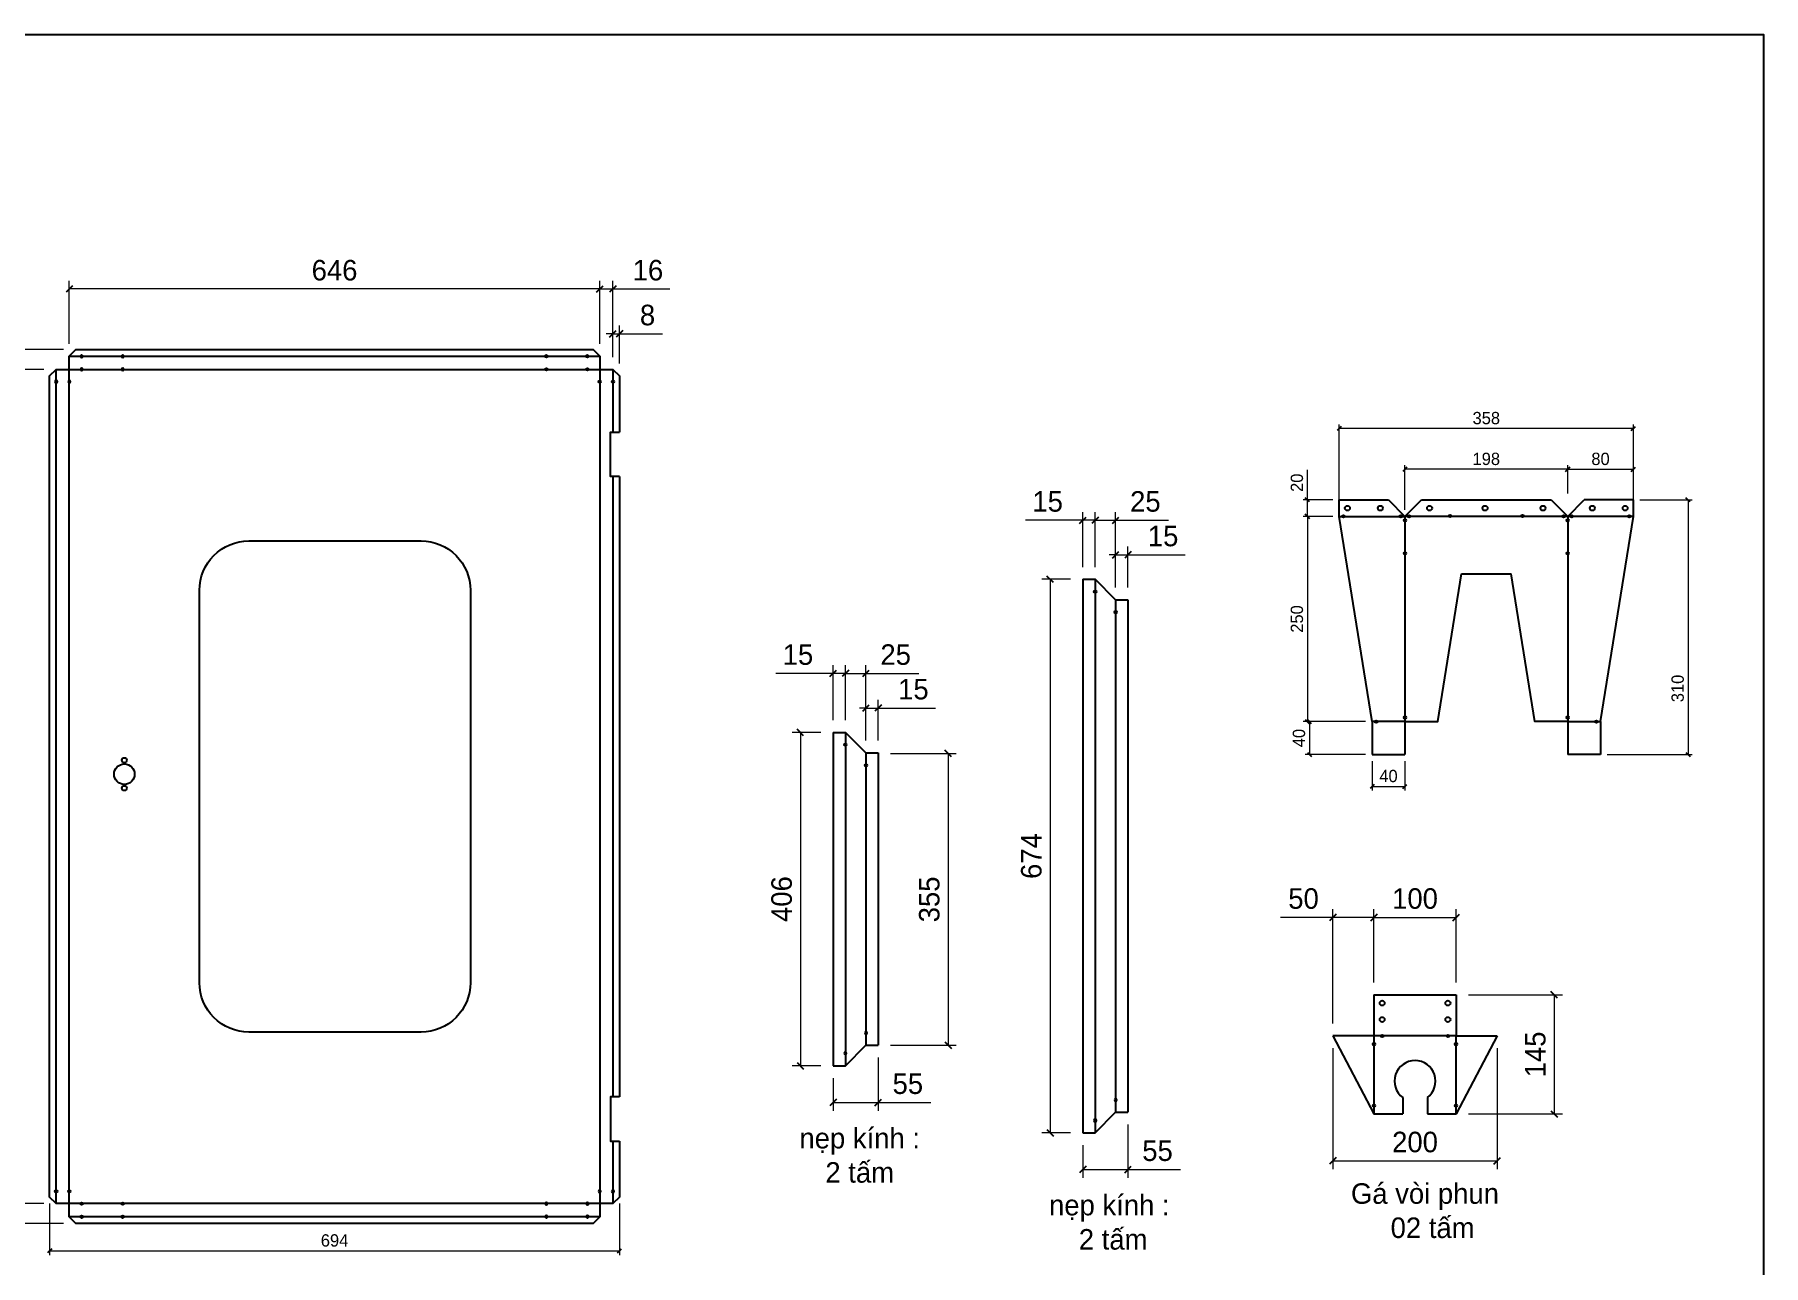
# Model space of a CAD drawing. Header units: millimetres. Extents: x 0 to 3861, y 0 to 2730.
# Drawn here: x 1755 to 3861, y 1231 to 2730 of the extents above; entities that cross this region are included whole.
import ezdxf
from ezdxf.enums import TextEntityAlignment as Align

# ---------------------------------------------------------------- set-up
doc = ezdxf.new("R2010")
doc.units = ezdxf.units.MM
doc.layers.add('CNC', color=7, linetype='Continuous')
doc.layers.add('DIM', color=253, linetype='Continuous')
doc.styles.add('Tahoma (Input Text)', font='tahoma.ttf')
doc.dimstyles.new('Dim-15', dxfattribs={"dimtxt": 15, "dimasz": 5, "dimexe": 5, "dimexo": 8, "dimgap": 5, "dimtad": 1, "dimdec": 0, "dimtxsty": 'Standard', "dimblk": 'OBLIQUE', "dimcen": 10, "dimclrd": 5, "dimclre": 5, "dimclrt": 3, "dimazin": 3, "dimtfac": 1, "dimtdec": 0, "dimtmove": 0, "dimatfit": 3, "dimldrblk": 'OBLIQUE', "dimlwd": 9, "dimlwe": 9})
doc.dimstyles.new('Dim-25', dxfattribs={"dimtxt": 25, "dimasz": 8, "dimexe": 10, "dimexo": 15, "dimgap": 10, "dimtad": 1, "dimdec": 0, "dimtxsty": 'Standard', "dimblk": 'OBLIQUE', "dimcen": 10, "dimclrd": 5, "dimclre": 5, "dimclrt": 3, "dimazin": 3, "dimtfac": 1, "dimtdec": 0, "dimtmove": 0, "dimatfit": 3, "dimldrblk": 'OBLIQUE', "dimlwd": 9, "dimlwe": 9})

# ---------------------------------------------------------------- blocks, each defined once
blk = doc.blocks.new('*D38')
at = {"color": 0, "linetype": 'ByBlock', "lineweight": -2}
for p, q in [((1776.3, 1251.2), (1771.3, 1246.2)), ((2465.3, 1246.2), (2470.3, 1251.2))]:
    blk.add_line(p, q, dxfattribs=at)
at = {"layer": 'Defpoints', "color": 0, "transparency": 16777216}
for p in [(1773.8, 1314.3), (2467.8, 1314.3), (2467.8, 1248.7)]:
    blk.add_point(p, dxfattribs=at)
at = {"layer": 'DIM', "color": 5, "lineweight": 9, "transparency": 16777216}
for p, q in [((1773.8, 1306.3), (1773.8, 1243.7)), ((2467.8, 1306.3), (2467.8, 1243.7)), ((1773.8, 1248.7), (2467.8, 1248.7))]:
    blk.add_line(p, q, dxfattribs=at)
at = {"layer": 'DIM', "color": 3, "transparency": 16777216, "insert": (2120.8, 1261.4), "char_height": 15, "attachment_point": 5}
blk.add_mtext('694', dxfattribs=at)
blk = doc.blocks.new('_Oblique')
at = {"color": 0, "linetype": 'ByBlock', "lineweight": -2}
blk.add_line((-0.5, -0.5), (0.5, 0.5), dxfattribs=at)
blk = doc.blocks.new('f3daunguoc')
at = {"layer": 'CNC', "color": 2, "lineweight": -3}
blk.add_circle((0, 0), 1.5, dxfattribs=at)
blk = doc.blocks.new('*D39')
at = {"color": 0, "linetype": 'ByBlock', "lineweight": -2}
for p, q in [((2455.8, 2361.6), (2463.8, 2369.6)), ((2471.8, 2369.6), (2463.8, 2361.6))]:
    blk.add_line(p, q, dxfattribs=at)
at = {"layer": 'Defpoints', "color": 0, "transparency": 16777216}
for p in [(2467.8, 2365.6), (2459.8, 2322.3), (2467.8, 2314.3)]:
    blk.add_point(p, dxfattribs=at)
at = {"layer": 'DIM', "color": 5, "lineweight": 9, "transparency": 16777216}
for p, q in [((2459.8, 2365.6), (2451.8, 2365.6)), ((2459.8, 2337.3), (2459.8, 2375.6)), ((2459.8, 2365.6), (2467.8, 2365.6)), ((2467.8, 2329.3), (2467.8, 2375.6)), ((2467.8, 2365.6), (2520.2, 2365.6))]:
    blk.add_line(p, q, dxfattribs=at)
at = {"layer": 'DIM', "color": 3, "transparency": 16777216, "insert": (2502, 2388.3), "char_height": 25, "attachment_point": 5}
blk.add_mtext('8', dxfattribs=at)
blk = doc.blocks.new('*D40')
at = {"color": 0, "linetype": 'ByBlock', "lineweight": -2}
for p, q in [((2439.8, 2416.2), (2447.8, 2424.2)), ((2463.8, 2424.2), (2455.8, 2416.2))]:
    blk.add_line(p, q, dxfattribs=at)
at = {"layer": 'Defpoints', "color": 0, "transparency": 16777216}
for p in [(2459.8, 2420.2), (2443.8, 2338.3), (2459.8, 2322.3)]:
    blk.add_point(p, dxfattribs=at)
at = {"layer": 'DIM', "color": 5, "lineweight": 9, "transparency": 16777216}
for p, q in [((2443.8, 2353.3), (2443.8, 2430.2)), ((2459.8, 2337.3), (2459.8, 2430.2)), ((2443.8, 2420.2), (2435.8, 2420.2)), ((2443.8, 2420.2), (2459.8, 2420.2)), ((2459.8, 2420.2), (2529.2, 2420.2))]:
    blk.add_line(p, q, dxfattribs=at)
at = {"layer": 'DIM', "color": 3, "transparency": 16777216, "insert": (2502.5, 2442.9), "char_height": 25, "attachment_point": 5}
blk.add_mtext('16', dxfattribs=at)
blk = doc.blocks.new('*D41')
at = {"color": 0, "linetype": 'ByBlock', "lineweight": -2}
for p, q in [((1801.8, 2424.2), (1793.8, 2416.2)), ((2439.8, 2416.2), (2447.8, 2424.2))]:
    blk.add_line(p, q, dxfattribs=at)
at = {"layer": 'Defpoints', "color": 0, "transparency": 16777216}
for p in [(1797.8, 2420.2), (1797.8, 2338.3), (2443.8, 2338.3)]:
    blk.add_point(p, dxfattribs=at)
at = {"layer": 'DIM', "color": 5, "lineweight": 9, "transparency": 16777216}
for p, q in [((1797.8, 2353.3), (1797.8, 2430.2)), ((2443.8, 2353.3), (2443.8, 2430.2)), ((2443.8, 2420.2), (1797.8, 2420.2))]:
    blk.add_line(p, q, dxfattribs=at)
at = {"layer": 'DIM', "color": 3, "transparency": 16777216, "insert": (2120.8, 2442.9), "char_height": 25, "attachment_point": 5}
blk.add_mtext('646', dxfattribs=at)
blk = doc.blocks.new('*D42')
at = {"color": 0, "linetype": 'ByBlock', "lineweight": -2}
for p, q in [((1690.9, 2342.3), (1682.9, 2350.3)), ((1682.9, 1286.3), (1690.9, 1278.3))]:
    blk.add_line(p, q, dxfattribs=at)
at = {"layer": 'Defpoints', "color": 0, "transparency": 16777216}
for p in [(1805.8, 2346.3), (1686.9, 1282.3), (1805.8, 1282.3)]:
    blk.add_point(p, dxfattribs=at)
at = {"layer": 'DIM', "color": 5, "lineweight": 9, "transparency": 16777216}
for p, q in [((1790.8, 2346.3), (1676.9, 2346.3)), ((1686.9, 2346.3), (1686.9, 1282.3)), ((1790.8, 1282.3), (1676.9, 1282.3))]:
    blk.add_line(p, q, dxfattribs=at)
at = {"layer": 'DIM', "color": 3, "transparency": 16777216, "insert": (1664.1, 1812.3), "char_height": 25, "attachment_point": 5, "rotation": 90}
blk.add_mtext('1064', dxfattribs=at)
blk = doc.blocks.new('*D43')
at = {"color": 0, "linetype": 'ByBlock', "lineweight": -2}
for p, q in [((1740.9, 2318.3), (1732.9, 2326.3)), ((1732.9, 1310.3), (1740.9, 1302.3))]:
    blk.add_line(p, q, dxfattribs=at)
at = {"layer": 'Defpoints', "color": 0, "transparency": 16777216}
for p in [(1736.9, 2322.3), (1781.8, 2322.3), (1781.8, 1306.3)]:
    blk.add_point(p, dxfattribs=at)
at = {"layer": 'DIM', "color": 5, "lineweight": 9, "transparency": 16777216}
for p, q in [((1766.8, 2322.3), (1726.9, 2322.3)), ((1736.9, 1306.3), (1736.9, 2322.3)), ((1766.8, 1306.3), (1726.9, 1306.3))]:
    blk.add_line(p, q, dxfattribs=at)
at = {"layer": 'DIM', "color": 3, "transparency": 16777216, "insert": (1714.1, 1814.3), "char_height": 25, "attachment_point": 5, "rotation": 90}
blk.add_mtext('1016', dxfattribs=at)
blk = doc.blocks.new('*D44')
at = {"color": 0, "linetype": 'ByBlock', "lineweight": -2}
for p, q in [((2764, 1905.9), (2772, 1913.9)), ((2787, 1913.9), (2779, 1905.9))]:
    blk.add_line(p, q, dxfattribs=at)
at = {"layer": 'Defpoints', "color": 0, "transparency": 16777216}
for p in [(2783, 1909.9), (2768, 1855.2), (2783, 1855.2)]:
    blk.add_point(p, dxfattribs=at)
at = {"layer": 'DIM', "color": 5, "lineweight": 9, "transparency": 16777216}
for p, q in [((2768, 1870.2), (2768, 1919.9)), ((2783, 1870.2), (2783, 1919.9)), ((2768, 1909.9), (2760, 1909.9)), ((2768, 1909.9), (2783, 1909.9)), ((2783, 1909.9), (2852.7, 1909.9))]:
    blk.add_line(p, q, dxfattribs=at)
at = {"layer": 'DIM', "color": 3, "transparency": 16777216, "insert": (2825.8, 1932.7), "char_height": 25, "attachment_point": 5}
blk.add_mtext('15', dxfattribs=at)
blk = doc.blocks.new('*D45')
at = {"color": 0, "linetype": 'ByBlock', "lineweight": -2}
for p, q in [((2747, 1956.1), (2739, 1948.1)), ((2764, 1948.1), (2772, 1956.1))]:
    blk.add_line(p, q, dxfattribs=at)
at = {"layer": 'Defpoints', "color": 0, "transparency": 16777216}
for p in [(2768, 1952.1), (2743, 1880.2), (2768, 1855.2)]:
    blk.add_point(p, dxfattribs=at)
at = {"layer": 'DIM', "color": 5, "lineweight": 9, "transparency": 16777216}
for p, q in [((2743, 1895.2), (2743, 1962.1)), ((2768, 1870.2), (2768, 1962.1)), ((2743, 1952.1), (2768, 1952.1)), ((2768, 1952.1), (2832.4, 1952.1))]:
    blk.add_line(p, q, dxfattribs=at)
at = {"layer": 'DIM', "color": 3, "transparency": 16777216, "insert": (2804.2, 1974.8), "char_height": 25, "attachment_point": 5}
blk.add_mtext('25', dxfattribs=at)
blk = doc.blocks.new('*D46')
at = {"color": 0, "linetype": 'ByBlock', "lineweight": -2}
for p, q in [((2724, 1948.1), (2732, 1956.1)), ((2747, 1956.1), (2739, 1948.1))]:
    blk.add_line(p, q, dxfattribs=at)
at = {"layer": 'Defpoints', "color": 0, "transparency": 16777216}
for p in [(2728, 1952.1), (2728, 1880.2), (2743, 1880.2)]:
    blk.add_point(p, dxfattribs=at)
at = {"layer": 'DIM', "color": 5, "lineweight": 9, "transparency": 16777216}
for p, q in [((2728, 1895.2), (2728, 1962.1)), ((2743, 1895.2), (2743, 1962.1)), ((2728, 1952.1), (2658.4, 1952.1)), ((2743, 1952.1), (2728, 1952.1)), ((2743, 1952.1), (2751, 1952.1))]:
    blk.add_line(p, q, dxfattribs=at)
at = {"layer": 'DIM', "color": 3, "transparency": 16777216, "insert": (2685.2, 1974.8), "char_height": 25, "attachment_point": 5}
blk.add_mtext('15', dxfattribs=at)
blk = doc.blocks.new('*D47')
at = {"color": 0, "linetype": 'ByBlock', "lineweight": -2}
for p, q in [((2692.1, 1876.2), (2684.1, 1884.2)), ((2684.1, 1478.2), (2692.1, 1470.2))]:
    blk.add_line(p, q, dxfattribs=at)
at = {"layer": 'Defpoints', "color": 0, "transparency": 16777216}
for p in [(2728, 1880.2), (2688.1, 1474.2), (2728, 1474.2)]:
    blk.add_point(p, dxfattribs=at)
at = {"layer": 'DIM', "color": 5, "lineweight": 9, "transparency": 16777216}
for p, q in [((2713, 1880.2), (2678.1, 1880.2)), ((2688.1, 1880.2), (2688.1, 1474.2)), ((2713, 1474.2), (2678.1, 1474.2))]:
    blk.add_line(p, q, dxfattribs=at)
at = {"layer": 'DIM', "color": 3, "transparency": 16777216, "insert": (2665.4, 1677.2), "char_height": 25, "attachment_point": 5, "rotation": 90}
blk.add_mtext('406', dxfattribs=at)
blk = doc.blocks.new('*D48')
at = {"color": 0, "linetype": 'ByBlock', "lineweight": -2}
for p, q in [((2732, 1433.5), (2724, 1425.5)), ((2779, 1425.5), (2787, 1433.5))]:
    blk.add_line(p, q, dxfattribs=at)
at = {"layer": 'Defpoints', "color": 0, "transparency": 16777216}
for p in [(2783, 1499.2), (2728, 1474.2), (2783, 1429.5)]:
    blk.add_point(p, dxfattribs=at)
at = {"layer": 'DIM', "color": 5, "lineweight": 9, "transparency": 16777216}
for p, q in [((2783, 1484.2), (2783, 1419.5)), ((2728, 1459.2), (2728, 1419.5)), ((2728, 1429.5), (2783, 1429.5)), ((2783, 1429.5), (2847, 1429.5))]:
    blk.add_line(p, q, dxfattribs=at)
at = {"layer": 'DIM', "color": 3, "transparency": 16777216, "insert": (2819, 1452.2), "char_height": 25, "attachment_point": 5}
blk.add_mtext('55', dxfattribs=at)
blk = doc.blocks.new('*D49')
at = {"color": 0, "linetype": 'ByBlock', "lineweight": -2}
for p, q in [((3068.1, 2092.4), (3076.1, 2100.4)), ((3091.1, 2100.4), (3083.1, 2092.4))]:
    blk.add_line(p, q, dxfattribs=at)
at = {"layer": 'Defpoints', "color": 0, "transparency": 16777216}
for p in [(3087.1, 2096.4), (3072.1, 2041.6), (3087.1, 2041.6)]:
    blk.add_point(p, dxfattribs=at)
at = {"layer": 'DIM', "color": 5, "lineweight": 9, "transparency": 16777216}
for p, q in [((3072.1, 2056.6), (3072.1, 2106.4)), ((3087.1, 2056.6), (3087.1, 2106.4)), ((3072.1, 2096.4), (3064.1, 2096.4)), ((3072.1, 2096.4), (3087.1, 2096.4)), ((3087.1, 2096.4), (3156.8, 2096.4))]:
    blk.add_line(p, q, dxfattribs=at)
at = {"layer": 'DIM', "color": 3, "transparency": 16777216, "insert": (3129.9, 2119.2), "char_height": 25, "attachment_point": 5}
blk.add_mtext('15', dxfattribs=at)
blk = doc.blocks.new('*D50')
at = {"color": 0, "linetype": 'ByBlock', "lineweight": -2}
for p, q in [((3051.1, 2142.5), (3043.1, 2134.5)), ((3068.1, 2134.5), (3076.1, 2142.5))]:
    blk.add_line(p, q, dxfattribs=at)
at = {"layer": 'Defpoints', "color": 0, "transparency": 16777216}
for p in [(3072.1, 2138.5), (3047.1, 2066.6), (3072.1, 2041.6)]:
    blk.add_point(p, dxfattribs=at)
at = {"layer": 'DIM', "color": 5, "lineweight": 9, "transparency": 16777216}
for p, q in [((3047.1, 2081.6), (3047.1, 2148.5)), ((3072.1, 2056.6), (3072.1, 2148.5)), ((3047.1, 2138.5), (3072.1, 2138.5)), ((3072.1, 2138.5), (3136.5, 2138.5))]:
    blk.add_line(p, q, dxfattribs=at)
at = {"layer": 'DIM', "color": 3, "transparency": 16777216, "insert": (3108.3, 2161.3), "char_height": 25, "attachment_point": 5}
blk.add_mtext('25', dxfattribs=at)
blk = doc.blocks.new('*D51')
at = {"color": 0, "linetype": 'ByBlock', "lineweight": -2}
for p, q in [((3028.1, 2134.5), (3036.1, 2142.5)), ((3051.1, 2142.5), (3043.1, 2134.5))]:
    blk.add_line(p, q, dxfattribs=at)
at = {"layer": 'Defpoints', "color": 0, "transparency": 16777216}
for p in [(3032.1, 2138.5), (3032.1, 2066.6), (3047.1, 2066.6)]:
    blk.add_point(p, dxfattribs=at)
at = {"layer": 'DIM', "color": 5, "lineweight": 9, "transparency": 16777216}
for p, q in [((3032.1, 2081.6), (3032.1, 2148.5)), ((3047.1, 2081.6), (3047.1, 2148.5)), ((3032.1, 2138.5), (2962.5, 2138.5)), ((3047.1, 2138.5), (3032.1, 2138.5)), ((3047.1, 2138.5), (3055.1, 2138.5))]:
    blk.add_line(p, q, dxfattribs=at)
at = {"layer": 'DIM', "color": 3, "transparency": 16777216, "insert": (2989.3, 2161.3), "char_height": 25, "attachment_point": 5}
blk.add_mtext('15', dxfattribs=at)
blk = doc.blocks.new('*D52')
at = {"color": 0, "linetype": 'ByBlock', "lineweight": -2}
for p, q in [((2996.2, 2062.6), (2988.2, 2070.6)), ((2988.2, 1396.6), (2996.2, 1388.6))]:
    blk.add_line(p, q, dxfattribs=at)
at = {"layer": 'Defpoints', "color": 0, "transparency": 16777216}
for p in [(3032.1, 2066.6), (2992.2, 1392.6), (3032.1, 1392.6)]:
    blk.add_point(p, dxfattribs=at)
at = {"layer": 'DIM', "color": 5, "lineweight": 9, "transparency": 16777216}
for p, q in [((3017.1, 2066.6), (2982.2, 2066.6)), ((2992.2, 2066.6), (2992.2, 1392.6)), ((3017.1, 1392.6), (2982.2, 1392.6))]:
    blk.add_line(p, q, dxfattribs=at)
at = {"layer": 'DIM', "color": 3, "transparency": 16777216, "insert": (2969.5, 1729.6), "char_height": 25, "attachment_point": 5, "rotation": 90}
blk.add_mtext('674', dxfattribs=at)
blk = doc.blocks.new('*D53')
at = {"color": 0, "linetype": 'ByBlock', "lineweight": -2}
for p, q in [((3036.1, 1351.9), (3028.1, 1343.9)), ((3083.1, 1343.9), (3091.1, 1351.9))]:
    blk.add_line(p, q, dxfattribs=at)
at = {"layer": 'Defpoints', "color": 0, "transparency": 16777216}
for p in [(3087.1, 1417.6), (3032.1, 1392.6), (3087.1, 1347.9)]:
    blk.add_point(p, dxfattribs=at)
at = {"layer": 'DIM', "color": 5, "lineweight": 9, "transparency": 16777216}
for p, q in [((3087.1, 1402.6), (3087.1, 1337.9)), ((3032.1, 1377.6), (3032.1, 1337.9)), ((3032.1, 1347.9), (3087.1, 1347.9)), ((3087.1, 1347.9), (3151.1, 1347.9))]:
    blk.add_line(p, q, dxfattribs=at)
at = {"layer": 'DIM', "color": 3, "transparency": 16777216, "insert": (3123.1, 1370.6), "char_height": 25, "attachment_point": 5}
blk.add_mtext('55', dxfattribs=at)
blk = doc.blocks.new('*D54')
at = {"color": 0, "linetype": 'ByBlock', "lineweight": -2}
for p, q in [((3390.7, 1658.9), (3382.7, 1650.9)), ((3482.7, 1650.9), (3490.7, 1658.9))]:
    blk.add_line(p, q, dxfattribs=at)
at = {"layer": 'Defpoints', "color": 0, "transparency": 16777216}
for p in [(3486.7, 1654.9), (3386.7, 1560.5), (3486.7, 1560.5)]:
    blk.add_point(p, dxfattribs=at)
at = {"layer": 'DIM', "color": 5, "lineweight": 9, "transparency": 16777216}
for p, q in [((3386.7, 1575.5), (3386.7, 1664.9)), ((3486.7, 1575.5), (3486.7, 1664.9)), ((3386.7, 1654.9), (3486.7, 1654.9))]:
    blk.add_line(p, q, dxfattribs=at)
at = {"layer": 'DIM', "color": 3, "transparency": 16777216, "insert": (3436.7, 1677.7), "char_height": 25, "attachment_point": 5}
blk.add_mtext('100', dxfattribs=at)
blk = doc.blocks.new('*D55')
at = {"color": 0, "linetype": 'ByBlock', "lineweight": -2}
for p, q in [((3610.1, 1556.5), (3602.1, 1564.5)), ((3602.1, 1419.5), (3610.1, 1411.5))]:
    blk.add_line(p, q, dxfattribs=at)
at = {"layer": 'Defpoints', "color": 0, "transparency": 16777216}
for p in [(3486.7, 1560.5), (3486.7, 1415.5), (3606.1, 1415.5)]:
    blk.add_point(p, dxfattribs=at)
at = {"layer": 'DIM', "color": 5, "lineweight": 9, "transparency": 16777216}
for p, q in [((3501.7, 1560.5), (3616.1, 1560.5)), ((3606.1, 1560.5), (3606.1, 1415.5)), ((3501.7, 1415.5), (3616.1, 1415.5))]:
    blk.add_line(p, q, dxfattribs=at)
at = {"layer": 'DIM', "color": 3, "transparency": 16777216, "insert": (3583.3, 1488), "char_height": 25, "attachment_point": 5, "rotation": 90}
blk.add_mtext('145', dxfattribs=at)
blk = doc.blocks.new('*D56')
at = {"color": 0, "linetype": 'ByBlock', "lineweight": -2}
for p, q in [((3340.7, 1658.9), (3332.7, 1650.9)), ((3382.7, 1650.9), (3390.7, 1658.9))]:
    blk.add_line(p, q, dxfattribs=at)
at = {"layer": 'Defpoints', "color": 0, "transparency": 16777216}
for p in [(3336.7, 1654.9), (3386.7, 1560.5), (3336.7, 1510.5)]:
    blk.add_point(p, dxfattribs=at)
at = {"layer": 'DIM', "color": 5, "lineweight": 9, "transparency": 16777216}
for p, q in [((3336.7, 1525.5), (3336.7, 1664.9)), ((3386.7, 1575.5), (3386.7, 1664.9)), ((3336.7, 1654.9), (3273, 1654.9)), ((3386.7, 1654.9), (3336.7, 1654.9))]:
    blk.add_line(p, q, dxfattribs=at)
at = {"layer": 'DIM', "color": 3, "transparency": 16777216, "insert": (3300.9, 1677.7), "char_height": 25, "attachment_point": 5}
blk.add_mtext('50', dxfattribs=at)
blk = doc.blocks.new('*D57')
at = {"color": 0, "linetype": 'ByBlock', "lineweight": -2}
for p, q in [((3340.7, 1362.4), (3332.7, 1354.4)), ((3532.7, 1354.4), (3540.7, 1362.4))]:
    blk.add_line(p, q, dxfattribs=at)
at = {"layer": 'Defpoints', "color": 0, "transparency": 16777216}
for p in [(3336.7, 1510.5), (3536.7, 1510.5), (3536.7, 1358.4)]:
    blk.add_point(p, dxfattribs=at)
at = {"layer": 'DIM', "color": 5, "lineweight": 9, "transparency": 16777216}
for p, q in [((3336.7, 1495.5), (3336.7, 1348.4)), ((3536.7, 1495.5), (3536.7, 1348.4)), ((3336.7, 1358.4), (3536.7, 1358.4))]:
    blk.add_line(p, q, dxfattribs=at)
at = {"layer": 'DIM', "color": 3, "transparency": 16777216, "insert": (3436.7, 1381.2), "char_height": 25, "attachment_point": 5}
blk.add_mtext('200', dxfattribs=at)
blk = doc.blocks.new('*D58')
at = {"color": 0, "linetype": 'ByBlock', "lineweight": -2}
for p, q in [((3346.9, 2252.7), (3341.9, 2247.7)), ((3700.1, 2247.7), (3705.1, 2252.7))]:
    blk.add_line(p, q, dxfattribs=at)
at = {"layer": 'Defpoints', "color": 0, "transparency": 16777216}
for p in [(3344.4, 2250.2), (3344.4, 2143.3), (3702.6, 2143.3)]:
    blk.add_point(p, dxfattribs=at)
at = {"layer": 'DIM', "color": 5, "lineweight": 9, "transparency": 16777216}
for p, q in [((3344.4, 2151.3), (3344.4, 2255.2)), ((3702.6, 2151.3), (3702.6, 2255.2)), ((3702.6, 2250.2), (3344.4, 2250.2))]:
    blk.add_line(p, q, dxfattribs=at)
at = {"layer": 'DIM', "color": 3, "transparency": 16777216, "insert": (3523.5, 2262.9), "char_height": 15, "attachment_point": 5}
blk.add_mtext('358', dxfattribs=at)
blk = doc.blocks.new('*D59')
at = {"color": 0, "linetype": 'ByBlock', "lineweight": -2}
for p, q in [((3771.7, 2160.8), (3766.7, 2165.8)), ((3766.7, 1855.8), (3771.7, 1850.8))]:
    blk.add_line(p, q, dxfattribs=at)
at = {"layer": 'Defpoints', "color": 0, "transparency": 16777216}
for p in [(3702.6, 2163.3), (3662.6, 1853.3), (3769.2, 1853.3)]:
    blk.add_point(p, dxfattribs=at)
at = {"layer": 'DIM', "color": 5, "lineweight": 9, "transparency": 16777216}
for p, q in [((3710.6, 2163.3), (3774.2, 2163.3)), ((3769.2, 2163.3), (3769.2, 1853.3)), ((3670.6, 1853.3), (3774.2, 1853.3))]:
    blk.add_line(p, q, dxfattribs=at)
at = {"layer": 'DIM', "color": 3, "transparency": 16777216, "insert": (3756.6, 1933.7), "char_height": 15, "attachment_point": 5, "rotation": 90}
blk.add_mtext('310', dxfattribs=at)
blk = doc.blocks.new('*D60')
at = {"color": 0, "linetype": 'ByBlock', "lineweight": -2}
for p, q in [((3625.1, 2203.1), (3620.1, 2198.1)), ((3700.1, 2198.1), (3705.1, 2203.1))]:
    blk.add_line(p, q, dxfattribs=at)
at = {"layer": 'Defpoints', "color": 0, "transparency": 16777216}
for p in [(3702.6, 2200.6), (3622.6, 2163.3), (3702.6, 2143.3)]:
    blk.add_point(p, dxfattribs=at)
at = {"layer": 'DIM', "color": 5, "lineweight": 9, "transparency": 16777216}
for p, q in [((3622.6, 2171.3), (3622.6, 2205.6)), ((3622.6, 2200.6), (3702.6, 2200.6)), ((3702.6, 2151.3), (3702.6, 2205.6))]:
    blk.add_line(p, q, dxfattribs=at)
at = {"layer": 'DIM', "color": 3, "transparency": 16777216, "insert": (3662.6, 2213.2), "char_height": 15, "attachment_point": 5}
blk.add_mtext('80', dxfattribs=at)
blk = doc.blocks.new('*D61')
at = {"color": 0, "linetype": 'ByBlock', "lineweight": -2}
for p, q in [((3426.9, 2203.1), (3421.9, 2198.1)), ((3620.1, 2198.1), (3625.1, 2203.1))]:
    blk.add_line(p, q, dxfattribs=at)
at = {"layer": 'Defpoints', "color": 0, "transparency": 16777216}
for p in [(3424.4, 2200.6), (3622.6, 2163.3), (3424.4, 2143.3)]:
    blk.add_point(p, dxfattribs=at)
at = {"layer": 'DIM', "color": 5, "lineweight": 9, "transparency": 16777216}
for p, q in [((3424.4, 2151.3), (3424.4, 2205.6)), ((3622.6, 2200.6), (3424.4, 2200.6)), ((3622.6, 2171.3), (3622.6, 2205.6))]:
    blk.add_line(p, q, dxfattribs=at)
at = {"layer": 'DIM', "color": 3, "transparency": 16777216, "insert": (3523.5, 2213.2), "char_height": 15, "attachment_point": 5}
blk.add_mtext('198', dxfattribs=at)
blk = doc.blocks.new('*D62')
at = {"color": 0, "linetype": 'ByBlock', "lineweight": -2}
for p, q in [((3386.9, 1816.9), (3381.9, 1811.9)), ((3421.9, 1811.9), (3426.9, 1816.9))]:
    blk.add_line(p, q, dxfattribs=at)
at = {"layer": 'Defpoints', "color": 0, "transparency": 16777216}
for p in [(3384.4, 1853.3), (3424.4, 1853.3), (3424.4, 1814.4)]:
    blk.add_point(p, dxfattribs=at)
at = {"layer": 'DIM', "color": 5, "lineweight": 9, "transparency": 16777216}
for p, q in [((3384.4, 1845.3), (3384.4, 1809.4)), ((3424.4, 1845.3), (3424.4, 1809.4)), ((3384.4, 1814.4), (3424.4, 1814.4))]:
    blk.add_line(p, q, dxfattribs=at)
at = {"layer": 'DIM', "color": 3, "transparency": 16777216, "insert": (3404.4, 1827), "char_height": 15, "attachment_point": 5}
blk.add_mtext('40', dxfattribs=at)
blk = doc.blocks.new('*D63')
at = {"color": 0, "linetype": 'ByBlock', "lineweight": -2}
for p, q in [((3308.1, 2140.8), (3303.1, 2145.8)), ((3303.1, 1895.8), (3308.1, 1890.8))]:
    blk.add_line(p, q, dxfattribs=at)
at = {"layer": 'Defpoints', "color": 0, "transparency": 16777216}
for p in [(3344.4, 2143.3), (3305.6, 1893.3), (3384.4, 1893.3)]:
    blk.add_point(p, dxfattribs=at)
at = {"layer": 'DIM', "color": 5, "lineweight": 9, "transparency": 16777216}
for p, q in [((3336.4, 2143.3), (3300.6, 2143.3)), ((3305.6, 2143.3), (3305.6, 1893.3)), ((3376.4, 1893.3), (3300.6, 1893.3))]:
    blk.add_line(p, q, dxfattribs=at)
at = {"layer": 'DIM', "color": 3, "transparency": 16777216, "insert": (3292.9, 2018.3), "char_height": 15, "attachment_point": 5, "rotation": 90}
blk.add_mtext('250', dxfattribs=at)
blk = doc.blocks.new('*D64')
at = {"color": 0, "linetype": 'ByBlock', "lineweight": -2}
for p, q in [((3310.6, 1890.8), (3305.6, 1895.8)), ((3305.6, 1855.8), (3310.6, 1850.8))]:
    blk.add_line(p, q, dxfattribs=at)
at = {"layer": 'Defpoints', "color": 0, "transparency": 16777216}
for p in [(3384.4, 1893.3), (3308.1, 1853.3), (3384.4, 1853.3)]:
    blk.add_point(p, dxfattribs=at)
at = {"layer": 'DIM', "color": 5, "lineweight": 9, "transparency": 16777216}
for p, q in [((3376.4, 1893.3), (3303.1, 1893.3)), ((3308.1, 1893.3), (3308.1, 1853.3)), ((3376.4, 1853.3), (3303.1, 1853.3))]:
    blk.add_line(p, q, dxfattribs=at)
at = {"layer": 'DIM', "color": 3, "transparency": 16777216, "insert": (3295.4, 1873.3), "char_height": 15, "attachment_point": 5, "rotation": 90}
blk.add_mtext('40', dxfattribs=at)
blk = doc.blocks.new('*D65')
at = {"color": 0, "linetype": 'ByBlock', "lineweight": -2}
for p, q in [((3308.1, 2160.8), (3303.1, 2165.8)), ((3303.1, 2145.8), (3308.1, 2140.8))]:
    blk.add_line(p, q, dxfattribs=at)
at = {"layer": 'Defpoints', "color": 0, "transparency": 16777216}
for p in [(3305.6, 2163.3), (3344.4, 2163.3), (3344.4, 2143.3)]:
    blk.add_point(p, dxfattribs=at)
at = {"layer": 'DIM', "color": 5, "lineweight": 9, "transparency": 16777216}
for p, q in [((3305.6, 2163.3), (3305.6, 2200)), ((3336.4, 2163.3), (3300.6, 2163.3)), ((3305.6, 2143.3), (3305.6, 2163.3)), ((3336.4, 2143.3), (3300.6, 2143.3))]:
    blk.add_line(p, q, dxfattribs=at)
at = {"layer": 'DIM', "color": 3, "transparency": 16777216, "insert": (3292.9, 2184.2), "char_height": 15, "attachment_point": 5, "rotation": 90}
blk.add_mtext('20', dxfattribs=at)
blk = doc.blocks.new('khungtenAsean2')
at = {"color": 7}
blk.add_lwpolyline([(0, 0), (2970, 0), (2970, -2100), (0, -2100)], close=True, dxfattribs=at)
at = {"color": 1, "style": 'Tahoma (Input Text)', "flags": 8}
for tag, p in [('#01', (137.1, -2021.3)), ('#03', (506.6, -2019.3)), ('#05', (1106.6, -2021.3)), ('#07', (1834.7, -2021.3)), ('#09', (2146.7, -2021.3)), ('#02', (98.5, -2081.3)), ('#04', (486.1, -2081.3)), ('#06', (1065.3, -2081.3)), ('#08', (1817.4, -2081.3)), ('#10', (2146.7, -2081.3))]:
    blk.add_attdef(tag, p, '', height=25, dxfattribs=at)
blk.add_attdef('#11', text='', height=25, dxfattribs=at).set_placement((2915, -2067.3), align=Align.CENTER)
blk = doc.blocks.new('*D66')
at = {"color": 0, "linetype": 'ByBlock', "lineweight": -2}
for p, q in [((2872, 1850.5), (2864, 1858.5)), ((2864, 1503.2), (2872, 1495.2))]:
    blk.add_line(p, q, dxfattribs=at)
at = {"layer": 'Defpoints', "color": 0, "transparency": 16777216}
for p in [(2783, 1854.5), (2783, 1499.2), (2868, 1499.2)]:
    blk.add_point(p, dxfattribs=at)
at = {"layer": 'DIM', "color": 5, "lineweight": 9, "transparency": 16777216}
for p, q in [((2798, 1854.5), (2878, 1854.5)), ((2868, 1854.5), (2868, 1499.2)), ((2798, 1499.2), (2878, 1499.2))]:
    blk.add_line(p, q, dxfattribs=at)
at = {"layer": 'DIM', "color": 3, "transparency": 16777216, "insert": (2845.2, 1676.8), "char_height": 25, "attachment_point": 5, "rotation": 90}
blk.add_mtext('355', dxfattribs=at)

msp = doc.modelspace()

# ---------------------------------------------------------------- linework, layer by layer
for p, q in [((3344.4, 2143.3), (3344.4, 2163.3)), ((3344.4, 2163.3), (3404.4, 2163.3)), ((3404.4, 2163.3), (3424.4, 2143.3)), ((3424.4, 2143.3), (3444.4, 2163.3)), ((3444.4, 2163.3), (3602.6, 2163.3)), ((3602.6, 2163.3), (3622.6, 2143.3)), ((3622.6, 2143.3), (3642.6, 2163.3)), ((3702.6, 2163.3), (3642.6, 2163.3)), ((3702.6, 2143.3), (3702.6, 2163.3)), ((3493.2, 2073.3), (3553.8, 2073.3)), ((3384.4, 1893.3), (3384.4, 1853.3)), ((3424.4, 1893.3), (3424.4, 1853.3)), ((3622.6, 1893.3), (3622.6, 1853.3)), ((3662.6, 1893.3), (3662.6, 1853.3)), ((3384.4, 1853.3), (3424.4, 1853.3)), ((3662.6, 1853.3), (3622.6, 1853.3))]:
    msp.add_line(p, q)
at = {"color": 7}
for p, q in [((3032.1, 2066.6), (3047.1, 2066.6)), ((3072.1, 2041.6), (3047.1, 2066.6)), ((3072.1, 2041.6), (3087.1, 2041.6)), ((2728, 1880.2), (2743, 1880.2)), ((2768, 1855.2), (2743, 1880.2)), ((2768, 1855.2), (2783, 1855.2)), ((3386.7, 1560.5), (3486.7, 1560.5)), ((2743, 1474.2), (2768, 1499.2)), ((2768, 1499.2), (2783, 1499.2)), ((3336.7, 1510.5), (3386.7, 1415.5)), ((3536.7, 1510.5), (3486.7, 1415.5)), ((2728, 1474.2), (2743, 1474.2)), ((3421.7, 1435.5), (3421.7, 1415.5)), ((3451.7, 1435.5), (3451.7, 1415.5)), ((3047.1, 1392.6), (3072.1, 1417.6)), ((3072.1, 1417.6), (3087.1, 1417.6)), ((3032.1, 1392.6), (3047.1, 1392.6))]:
    msp.add_line(p, q, dxfattribs=at)
for points in [[(2467.8, 1382.5), (2467.8, 1314.3), (2459.8, 1306.3), (2443.8, 1306.3), (2443.8, 1290.3), (2435.8, 1282.3), (1805.8, 1282.3), (1797.8, 1290.3), (1797.8, 1306.3), (1781.8, 1306.3), (1773.8, 1314.3), (1773.8, 2314.3), (1781.8, 2322.3), (1797.8, 2322.3), (1797.8, 2338.3), (1805.8, 2346.3), (2435.8, 2346.3), (2443.8, 2338.3), (2443.8, 2322.3), (2459.8, 2322.3), (2467.8, 2314.3), (2467.8, 2246)], [(1797.8, 2338.3), (2443.8, 2338.3)], [(1781.8, 1306.3), (1781.8, 2322.3)], [(2459.8, 2322.3), (2459.8, 2246)], [(2459.8, 2192), (2459.8, 1436.5)], [(2467.8, 2192), (2467.8, 1436.5)], [(3032.1, 2066.6), (3032.1, 1392.6)], [(3047.1, 2066.6), (3047.1, 1392.6)], [(3072.1, 2041.6), (3072.1, 1417.6)], [(3087.1, 2041.6), (3087.1, 1417.6)], [(2728, 1880.2), (2728, 1474.2)], [(2743, 1880.2), (2743, 1474.2)], [(2768, 1855.2), (2768, 1499.2)], [(2783, 1855.2), (2783, 1499.2)], [(3386.7, 1560.5), (3386.7, 1510.5), (3336.7, 1510.5)], [(3486.7, 1560.5), (3486.7, 1510.5), (3536.7, 1510.5)], [(3451.7, 1415.5), (3486.7, 1415.5), (3486.7, 1510.5), (3386.7, 1510.5), (3386.7, 1415.5), (3421.7, 1415.5)], [(2459.8, 1382.5), (2459.8, 1306.3)], [(2443.8, 1290.3), (1797.8, 1290.3)]]:
    msp.add_lwpolyline(points, dxfattribs=at)
msp.add_lwpolyline([(1797.8, 2322.3), (2443.8, 2322.3), (2443.8, 1306.3), (1797.8, 1306.3)], close=True, dxfattribs=at)
at = {"color": 2}
for points in [[(2467.8, 2192), (2456.8, 2192), (2456.8, 2246), (2467.8, 2246)], [(2467.8, 1436.5), (2456.8, 1436.5), (2456.8, 1382.5), (2467.8, 1382.5)]]:
    msp.add_lwpolyline(points, dxfattribs=at)
for points in [[(3344.4, 2143.3), (3424.4, 2143.3), (3424.4, 1893.3), (3384.4, 1893.3), (3344.4, 2143.3)], [(3622.6, 2143.3), (3424.4, 2143.3), (3424.4, 1893.3), (3464.4, 1893.3), (3493.2, 2073.3)], [(3622.6, 2143.3), (3622.6, 2143.3), (3622.6, 1893.3), (3582.6, 1893.3), (3553.8, 2073.3)], [(3702.6, 2143.3), (3622.6, 2143.3), (3622.6, 1893.3), (3662.6, 1893.3), (3702.6, 2143.3)]]:
    msp.add_lwpolyline(points)
msp.add_lwpolyline([(2016.3, 2113.3), (2226.3, 2113.3, -0.414214), (2286.3, 2053.3), (2286.3, 1575.3, -0.414214), (2226.3, 1515.3), (2016.3, 1515.3, -0.414214), (1956.3, 1575.3), (1956.3, 2053.3, -0.414214)], format="xyb", close=True, dxfattribs=at)
for centre in [(3354.4, 2153.3), (3394.4, 2153.3), (3454.4, 2153.3), (3522, 2153.3), (3592.6, 2153.3), (3652.6, 2153.3), (3692.6, 2153.3)]:
    msp.add_circle(centre, 3)
for centre, radius in [((3349.4, 2143.4), 1.5), ((3419.4, 2143.4), 1.5), ((3424.4, 2138.3), 1.5), ((3429.4, 2143.4), 1.5), ((3479.4, 2143.7), 1.5), ((3567.6, 2143.7), 1.5), ((3617.6, 2143.4), 1.5), ((3622.6, 2138.3), 1.5), ((3627.6, 2143.4), 1.5), ((3697.6, 2143.4), 1.5), ((3424.4, 2098.3), 1.5), ((3622.6, 2098.3), 1.5), ((3424.4, 1898.3), 1.5), ((3622.6, 1898.3), 1.5), ((3389.4, 1893.3), 1.5), ((3657.6, 1893.3), 1.5), ((1864.8, 1829.3), 12.5), ((1864.8, 1846.3), 3), ((1864.8, 1812.3), 3), ((3396.7, 1550.5), 3), ((3476.7, 1550.5), 3), ((3396.7, 1530.5), 3), ((3476.7, 1530.5), 3), ((3386.7, 1500.5), 1.5), ((3396.7, 1510.5), 1.5), ((3476.7, 1510.5), 1.5), ((3486.7, 1500.5), 1.5), ((3386.7, 1425.5), 1.5), ((3486.7, 1425.5), 1.5)]:
    msp.add_circle(centre, radius, dxfattribs=at)
msp.add_arc((3436.7, 1455.5), 25, 306.8699, 233.1301, dxfattribs=at)

# ---------------------------------------------------------------- block references
at = {"color": 7, "xscale": 1.299999999813735, "yscale": 1.299999999813735, "zscale": 1.299999999813735}
msp.add_blockref('khungtenAsean2', (0, 2730), dxfattribs=at)
at = {"lineweight": -3, "xscale": -1, "rotation": 180}
for p in [(1812.8, 2338.3), (1862.8, 2338.3), (1812.8, 2322.3), (1862.8, 2322.3), (1781.8, 2307.3), (1797.8, 2307.3)]:
    msp.add_blockref('f3daunguoc', p, dxfattribs=at)
at = {"lineweight": -3, "rotation": 180}
for p in [(2378.8, 2338.3), (2428.8, 2338.3), (2378.8, 2322.3), (2428.8, 2322.3), (2443.8, 2307.3), (2459.8, 2307.3), (3047.1, 2051.6), (3072.1, 2026.6), (2743, 1865.2), (2768, 1840.2)]:
    msp.add_blockref('f3daunguoc', p, dxfattribs=at)
at = {"lineweight": -3, "xscale": -1}
for p in [(2768, 1514.2), (2743, 1489.2), (3072.1, 1432.6), (3047.1, 1407.6), (2378.8, 1306.3), (2428.8, 1306.3), (2443.8, 1321.3), (2459.8, 1321.3), (2378.8, 1290.3), (2428.8, 1290.3)]:
    msp.add_blockref('f3daunguoc', p, dxfattribs=at)
at = {"lineweight": -3}
for p in [(1781.8, 1321.3), (1797.8, 1321.3), (1812.8, 1306.3), (1862.8, 1306.3), (1812.8, 1290.3), (1862.8, 1290.3)]:
    msp.add_blockref('f3daunguoc', p, dxfattribs=at)

# ---------------------------------------------------------------- texts
at = {"color": 2, "char_height": 25, "width": 775, "attachment_point": 5}
for s, insert in [('nẹp kính :\\P2 tấm', (2760.4, 1365)), ('Gá vòi phun\\P  02 tấm', (3448.8, 1297.6)), ('nẹp kính :\\P 2 tấm', (3064.4, 1283.5))]:
    msp.add_mtext(s, dxfattribs=dict(at, insert=insert))

# ---------------------------------------------------------------- dimensions: what is measured, and where the dimension line sits
at = {"layer": 'DIM'}
for base, p1, p2, dimstyle, picture, middle in [((1797.8, 2420.2), (2443.8, 2338.3), (1797.8, 2338.3), 'Dim-25', '*D41', (2120.8, 2442.9)), ((2459.8, 2420.2), (2443.8, 2338.3), (2459.8, 2322.3), 'Dim-25', '*D40', (2502.5, 2442.9)), ((2467.8, 2365.6), (2459.8, 2322.3), (2467.8, 2314.3), 'Dim-25', '*D39', (2502, 2388.3)), ((3344.4, 2250.2), (3702.6, 2143.3), (3344.4, 2143.3), 'Dim-15', '*D58', (3523.5, 2262.9)), ((3424.4, 2200.6), (3622.6, 2163.3), (3424.4, 2143.3), 'Dim-15', '*D61', (3523.5, 2213.2)), ((3702.6, 2200.6), (3622.6, 2163.3), (3702.6, 2143.3), 'Dim-15', '*D60', (3662.6, 2213.2)), ((3424.4, 1814.4), (3384.4, 1853.3), (3424.4, 1853.3), 'Dim-15', '*D62', (3404.4, 1827))]:
    dim = msp.add_linear_dim(base=base, p1=p1, p2=p2, dimstyle=dimstyle, dxfattribs=at)
    dim.commit()
    dim.dimension.update_dxf_attribs({"geometry": picture, "text_midpoint": middle})
for base, p1, p2, dimstyle, picture, middle in [((1686.9, 1282.3), (1805.8, 2346.3), (1805.8, 1282.3), 'Dim-25', '*D42', (1686.9, 1812.3)), ((3769.2, 1853.3), (3702.6, 2163.3), (3662.6, 1853.3), 'Dim-15', '*D59', (3769.2, 1933.7))]:
    dim = msp.add_linear_dim(base=base, p1=p1, p2=p2, angle=90, dimstyle=dimstyle, dxfattribs=at)
    dim.commit()
    dim.dimension.update_dxf_attribs({"geometry": picture, "text_midpoint": middle, "dimtype": 160})
for base, p1, p2, dimstyle, picture, middle in [((1736.9, 2322.3), (1781.8, 1306.3), (1781.8, 2322.3), 'Dim-25', '*D43', (1714.1, 1814.3)), ((3305.6, 2163.3), (3344.4, 2143.3), (3344.4, 2163.3), 'Dim-15', '*D65', (3292.9, 2184.2)), ((3305.6, 1893.3), (3344.4, 2143.3), (3384.4, 1893.3), 'Dim-15', '*D63', (3292.9, 2018.3)), ((3308.1, 1853.3), (3384.4, 1893.3), (3384.4, 1853.3), 'Dim-15', '*D64', (3295.4, 1873.3)), ((2868, 1499.2), (2783, 1854.5), (2783, 1499.2), 'Dim-25', '*D66', (2845.2, 1676.8))]:
    dim = msp.add_linear_dim(base=base, p1=p1, p2=p2, angle=90, dimstyle=dimstyle, dxfattribs=at)
    dim.commit()
    dim.dimension.update_dxf_attribs({"geometry": picture, "text_midpoint": middle})
at = {"layer": 'DIM', "color": 7}
for base, p1, p2, picture, middle in [((3032.1, 2138.5), (3047.1, 2066.6), (3032.1, 2066.6), '*D51', (2989.3, 2161.3)), ((3072.1, 2138.5), (3047.1, 2066.6), (3072.1, 2041.6), '*D50', (3108.3, 2161.3)), ((3087.1, 2096.4), (3072.1, 2041.6), (3087.1, 2041.6), '*D49', (3129.9, 2119.2)), ((2728, 1952.1), (2743, 1880.2), (2728, 1880.2), '*D46', (2685.2, 1974.8)), ((2768, 1952.1), (2743, 1880.2), (2768, 1855.2), '*D45', (2804.2, 1974.8)), ((2783, 1909.9), (2768, 1855.2), (2783, 1855.2), '*D44', (2825.8, 1932.7)), ((3336.7, 1654.9), (3386.7, 1560.5), (3336.7, 1510.5), '*D56', (3300.9, 1677.7)), ((3486.7, 1654.9), (3386.7, 1560.5), (3486.7, 1560.5), '*D54', (3436.7, 1677.7)), ((2783, 1429.5), (2728, 1474.2), (2783, 1499.2), '*D48', (2819, 1452.2)), ((3536.7, 1358.4), (3336.7, 1510.5), (3536.7, 1510.5), '*D57', (3436.7, 1381.2)), ((3087.1, 1347.9), (3032.1, 1392.6), (3087.1, 1417.6), '*D53', (3123.1, 1370.6))]:
    dim = msp.add_linear_dim(base=base, p1=p1, p2=p2, dimstyle='Dim-25', dxfattribs=at)
    dim.commit()
    dim.dimension.update_dxf_attribs({"geometry": picture, "text_midpoint": middle})
for base, p1, p2, picture, middle in [((2992.2, 1392.6), (3032.1, 2066.6), (3032.1, 1392.6), '*D52', (2969.5, 1729.6)), ((2688.1, 1474.2), (2728, 1880.2), (2728, 1474.2), '*D47', (2665.4, 1677.2)), ((3606.1, 1415.5), (3486.7, 1560.5), (3486.7, 1415.5), '*D55', (3583.3, 1488))]:
    dim = msp.add_linear_dim(base=base, p1=p1, p2=p2, angle=90, dimstyle='Dim-25', dxfattribs=at)
    dim.commit()
    dim.dimension.update_dxf_attribs({"geometry": picture, "text_midpoint": middle})
at = {"layer": 'DIM', "color": 0}
dim = msp.add_linear_dim(base=(2467.8, 1248.7), p1=(1773.8, 1314.3), p2=(2467.8, 1314.3), dimstyle='Dim-15', dxfattribs=at)
dim.commit()
dim.dimension.update_dxf_attribs({"geometry": '*D38', "text_midpoint": (2120.8, 1261.4)})

doc.saveas('drawing.dxf')
